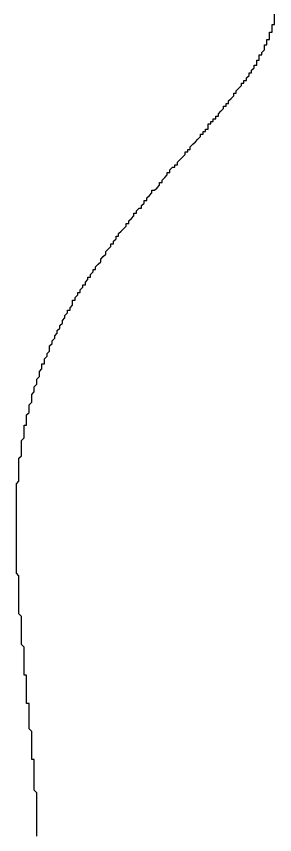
# Model space of a CAD drawing. Header units: millimetres. Extents: x 111 to 2999, y 81 to 1941.
# Drawn here: x 992.16 to 993.17, y 615.438 to 618.644 of the extents above; entities that cross this region are included whole.
import ezdxf

# ---------------------------------------------------------------- set-up
doc = ezdxf.new("R2010")
doc.units = ezdxf.units.MM

msp = doc.modelspace()

# ---------------------------------------------------------------- linework, layer by layer
msp.add_polyline3d([(992.2402, 615.4326, 0), (992.2402, 615.4426, 0), (992.2402, 615.4426, 0), (992.2402, 615.4526, 0), (992.2402, 615.4526, 0), (992.2402, 615.4626, 0), (992.2402, 615.4626, 0), (992.2402, 615.4726, 0), (992.2402, 615.4726, 0), (992.2402, 615.4826, 0), (992.2402, 615.4826, 0), (992.2402, 615.4926, 0), (992.2402, 615.4926, 0), (992.2402, 615.5026, 0), (992.2402, 615.5026, 0), (992.2402, 615.5126, 0), (992.2402, 615.5126, 0), (992.2402, 615.5226, 0), (992.2402, 615.5226, 0), (992.2402, 615.5326, 0), (992.2402, 615.5326, 0), (992.2402, 615.5426, 0), (992.2402, 615.5426, 0), (992.2402, 615.5526, 0), (992.2402, 615.5626, 0), (992.2402, 615.5626, 0), (992.2402, 615.5726, 0), (992.2402, 615.5726, 0), (992.2402, 615.5826, 0), (992.2402, 615.5826, 0), (992.2402, 615.5926, 0), (992.2402, 615.6026, 0), (992.2402, 615.6026, 0), (992.2302, 615.6126, 0), (992.2302, 615.6126, 0), (992.2302, 615.6226, 0), (992.2302, 615.6326, 0), (992.2302, 615.6326, 0), (992.2302, 615.6426, 0), (992.2302, 615.6426, 0), (992.2302, 615.6526, 0), (992.2302, 615.6626, 0), (992.2302, 615.6626, 0), (992.2302, 615.6726, 0), (992.2302, 615.6826, 0), (992.2302, 615.6826, 0), (992.2302, 615.6926, 0), (992.2302, 615.6926, 0), (992.2302, 615.7026, 0), (992.2302, 615.7126, 0), (992.2302, 615.7126, 0), (992.2302, 615.7226, 0), (992.2302, 615.7326, 0), (992.2202, 615.7326, 0), (992.2202, 615.7426, 0), (992.2202, 615.7526, 0), (992.2202, 615.7526, 0), (992.2202, 615.7626, 0), (992.2202, 615.7726, 0), (992.2202, 615.7726, 0), (992.2202, 615.7826, 0), (992.2202, 615.7926, 0), (992.2202, 615.7926, 0), (992.2202, 615.8026, 0), (992.2202, 615.8126, 0), (992.2202, 615.8126, 0), (992.2202, 615.8226, 0), (992.2202, 615.8326, 0), (992.2202, 615.8326, 0), (992.2202, 615.8426, 0), (992.2102, 615.8526, 0), (992.2102, 615.8626, 0), (992.2102, 615.8626, 0), (992.2102, 615.8726, 0), (992.2102, 615.8826, 0), (992.2102, 615.8826, 0), (992.2102, 615.8926, 0), (992.2102, 615.9026, 0), (992.2102, 615.9026, 0), (992.2102, 615.9126, 0), (992.2102, 615.9226, 0), (992.2102, 615.9326, 0), (992.2102, 615.9326, 0), (992.2102, 615.9426, 0), (992.2102, 615.9526, 0), (992.2002, 615.9526, 0), (992.2002, 615.9626, 0), (992.2002, 615.9726, 0), (992.2002, 615.9826, 0), (992.2002, 615.9826, 0), (992.2002, 615.9926, 0), (992.2002, 616.0026, 0), (992.2002, 616.0126, 0), (992.2002, 616.0126, 0), (992.2002, 616.0226, 0), (992.2002, 616.0326, 0), (992.2002, 616.0326, 0), (992.2002, 616.0426, 0), (992.2002, 616.0526, 0), (992.2002, 616.0626, 0), (992.1902, 616.0626, 0), (992.1902, 616.0726, 0), (992.1902, 616.0826, 0), (992.1902, 616.0926, 0), (992.1902, 616.0926, 0), (992.1902, 616.1026, 0), (992.1902, 616.1126, 0), (992.1902, 616.1226, 0), (992.1902, 616.1226, 0), (992.1902, 616.1326, 0), (992.1902, 616.1426, 0), (992.1902, 616.1426, 0), (992.1902, 616.1526, 0), (992.1902, 616.1626, 0), (992.1902, 616.1726, 0), (992.1902, 616.1726, 0), (992.1802, 616.1826, 0), (992.1802, 616.1926, 0), (992.1802, 616.2026, 0), (992.1802, 616.2026, 0), (992.1802, 616.2126, 0), (992.1802, 616.2226, 0), (992.1802, 616.2326, 0), (992.1802, 616.2326, 0), (992.1802, 616.2426, 0), (992.1802, 616.2526, 0), (992.1802, 616.2626, 0), (992.1802, 616.2626, 0), (992.1802, 616.2726, 0), (992.1802, 616.2826, 0), (992.1802, 616.2926, 0), (992.1802, 616.2926, 0), (992.1702, 616.3026, 0), (992.1702, 616.3126, 0), (992.1702, 616.3226, 0), (992.1702, 616.3226, 0), (992.1702, 616.3326, 0), (992.1702, 616.3426, 0), (992.1702, 616.3526, 0), (992.1702, 616.3526, 0), (992.1702, 616.3626, 0), (992.1702, 616.3726, 0), (992.1702, 616.3726, 0), (992.1702, 616.3826, 0), (992.1702, 616.3926, 0), (992.1702, 616.4026, 0), (992.1702, 616.4026, 0), (992.1702, 616.4126, 0), (992.1702, 616.4226, 0), (992.1702, 616.4326, 0), (992.1702, 616.4326, 0), (992.1702, 616.4426, 0), (992.1702, 616.4526, 0), (992.1602, 616.4626, 0), (992.1602, 616.4626, 0), (992.1602, 616.4726, 0), (992.1602, 616.4826, 0), (992.1602, 616.4926, 0), (992.1602, 616.4926, 0), (992.1602, 616.5026, 0), (992.1602, 616.5126, 0), (992.1602, 616.5226, 0), (992.1602, 616.5226, 0), (992.1602, 616.5326, 0), (992.1602, 616.5426, 0), (992.1602, 616.5526, 0), (992.1602, 616.5526, 0), (992.1602, 616.5626, 0), (992.1602, 616.5726, 0), (992.1602, 616.5726, 0), (992.1602, 616.5826, 0), (992.1602, 616.5926, 0), (992.1602, 616.6026, 0), (992.1602, 616.6026, 0), (992.1602, 616.6126, 0), (992.1602, 616.6226, 0), (992.1602, 616.6326, 0), (992.1602, 616.6326, 0), (992.1602, 616.6426, 0), (992.1602, 616.6526, 0), (992.1602, 616.6626, 0), (992.1602, 616.6626, 0), (992.1602, 616.6726, 0), (992.1602, 616.6826, 0), (992.1602, 616.6926, 0), (992.1602, 616.6926, 0), (992.1602, 616.7026, 0), (992.1602, 616.7126, 0), (992.1602, 616.7226, 0), (992.1602, 616.7226, 0), (992.1602, 616.7326, 0), (992.1602, 616.7426, 0), (992.1602, 616.7526, 0), (992.1602, 616.7526, 0), (992.1602, 616.7626, 0), (992.1602, 616.7726, 0), (992.1602, 616.7826, 0), (992.1602, 616.7826, 0), (992.1602, 616.7926, 0), (992.1602, 616.8026, 0), (992.1602, 616.8126, 0), (992.1602, 616.8126, 0), (992.1702, 616.8226, 0), (992.1702, 616.8326, 0), (992.1702, 616.8426, 0), (992.1702, 616.8426, 0), (992.1702, 616.8526, 0), (992.1702, 616.8626, 0), (992.1702, 616.8726, 0), (992.1702, 616.8726, 0), (992.1702, 616.8826, 0), (992.1702, 616.8926, 0), (992.1702, 616.9026, 0), (992.1702, 616.9126, 0), (992.1702, 616.9126, 0), (992.1802, 616.9226, 0), (992.1802, 616.9326, 0), (992.1802, 616.9426, 0), (992.1802, 616.9426, 0), (992.1802, 616.9526, 0), (992.1802, 616.9626, 0), (992.1802, 616.9726, 0), (992.1802, 616.9726, 0), (992.1802, 616.9826, 0), (992.1902, 616.9926, 0), (992.1902, 617.0026, 0), (992.1902, 617.0026, 0), (992.1902, 617.0126, 0), (992.1902, 617.0226, 0), (992.1902, 617.0326, 0), (992.1902, 617.0426, 0), (992.2002, 617.0426, 0), (992.2002, 617.0526, 0), (992.2002, 617.0626, 0), (992.2002, 617.0726, 0), (992.2002, 617.0726, 0), (992.2002, 617.0826, 0), (992.2102, 617.0926, 0), (992.2102, 617.1026, 0), (992.2102, 617.1126, 0), (992.2102, 617.1126, 0), (992.2102, 617.1226, 0), (992.2202, 617.1326, 0), (992.2202, 617.1426, 0), (992.2202, 617.1426, 0), (992.2202, 617.1526, 0), (992.2202, 617.1626, 0), (992.2302, 617.1726, 0), (992.2302, 617.1826, 0), (992.2302, 617.1826, 0), (992.2302, 617.1926, 0), (992.2402, 617.2026, 0), (992.2402, 617.2126, 0), (992.2402, 617.2126, 0), (992.2402, 617.2226, 0), (992.2502, 617.2326, 0), (992.2502, 617.2426, 0), (992.2502, 617.2526, 0), (992.2502, 617.2526, 0), (992.2602, 617.2626, 0), (992.2602, 617.2726, 0), (992.2602, 617.2826, 0), (992.2702, 617.2826, 0), (992.2702, 617.2926, 0), (992.2702, 617.3026, 0), (992.2802, 617.3126, 0), (992.2802, 617.3226, 0), (992.2802, 617.3226, 0), (992.2902, 617.3326, 0), (992.2902, 617.3426, 0), (992.2902, 617.3526, 0), (992.3002, 617.3626, 0), (992.3002, 617.3626, 0), (992.3002, 617.3726, 0), (992.3102, 617.3826, 0), (992.3102, 617.3926, 0), (992.3102, 617.3926, 0), (992.3202, 617.4026, 0), (992.3202, 617.4126, 0), (992.3302, 617.4226, 0), (992.3302, 617.4326, 0), (992.3302, 617.4326, 0), (992.3402, 617.4426, 0), (992.3402, 617.4526, 0), (992.3502, 617.4626, 0), (992.3502, 617.4626, 0), (992.3502, 617.4726, 0), (992.3602, 617.4826, 0), (992.3602, 617.4926, 0), (992.3702, 617.4926, 0), (992.3702, 617.5026, 0), (992.3802, 617.5126, 0), (992.3802, 617.5226, 0), (992.3802, 617.5326, 0), (992.3902, 617.5326, 0), (992.3902, 617.5426, 0), (992.4002, 617.5526, 0), (992.4002, 617.5626, 0), (992.4102, 617.5626, 0), (992.4102, 617.5726, 0), (992.4202, 617.5826, 0), (992.4202, 617.5926, 0), (992.4302, 617.5926, 0), (992.4302, 617.6026, 0), (992.4402, 617.6126, 0), (992.4402, 617.6226, 0), (992.4502, 617.6226, 0), (992.4502, 617.6326, 0), (992.4602, 617.6426, 0), (992.4602, 617.6526, 0), (992.4702, 617.6526, 0), (992.4702, 617.6626, 0), (992.4802, 617.6726, 0), (992.4802, 617.6726, 0), (992.4902, 617.6826, 0), (992.4902, 617.6926, 0), (992.5002, 617.7026, 0), (992.5002, 617.7026, 0), (992.5102, 617.7126, 0), (992.5102, 617.7226, 0), (992.5202, 617.7326, 0), (992.5202, 617.7326, 0), (992.5302, 617.7426, 0), (992.5302, 617.7526, 0), (992.5402, 617.7526, 0), (992.5402, 617.7626, 0), (992.5502, 617.7726, 0), (992.5502, 617.7826, 0), (992.5602, 617.7826, 0), (992.5602, 617.7926, 0), (992.5702, 617.8026, 0), (992.5702, 617.8026, 0), (992.5802, 617.8126, 0), (992.5902, 617.8226, 0), (992.5902, 617.8326, 0), (992.6002, 617.8326, 0), (992.6002, 617.8426, 0), (992.6102, 617.8526, 0), (992.6102, 617.8526, 0), (992.6202, 617.8626, 0), (992.6202, 617.8726, 0), (992.6302, 617.8726, 0), (992.6302, 617.8826, 0), (992.6402, 617.8926, 0), (992.6502, 617.8926, 0), (992.6502, 617.9026, 0), (992.6602, 617.9126, 0), (992.6602, 617.9226, 0), (992.6702, 617.9226, 0), (992.6702, 617.9326, 0), (992.6802, 617.9426, 0), (992.6802, 617.9426, 0), (992.6902, 617.9526, 0), (992.6902, 617.9626, 0), (992.7002, 617.9626, 0), (992.7102, 617.9726, 0), (992.7102, 617.9726, 0), (992.7202, 617.9826, 0), (992.7202, 617.9926, 0), (992.7302, 617.9926, 0), (992.7302, 618.0026, 0), (992.7402, 618.0126, 0), (992.7402, 618.0126, 0), (992.7502, 618.0226, 0), (992.7502, 618.0326, 0), (992.7602, 618.0326, 0), (992.7602, 618.0426, 0), (992.7702, 618.0526, 0), (992.7802, 618.0526, 0), (992.7802, 618.0626, 0), (992.7902, 618.0626, 0), (992.7902, 618.0726, 0), (992.8002, 618.0826, 0), (992.8002, 618.0826, 0), (992.8102, 618.0926, 0), (992.8102, 618.0926, 0), (992.8202, 618.1026, 0), (992.8202, 618.1126, 0), (992.8302, 618.1126, 0), (992.8302, 618.1226, 0), (992.8402, 618.1226, 0), (992.8402, 618.1326, 0), (992.8502, 618.1426, 0), (992.8502, 618.1426, 0), (992.8602, 618.1526, 0), (992.8602, 618.1526, 0), (992.8702, 618.1626, 0), (992.8702, 618.1626, 0), (992.8802, 618.1726, 0), (992.8802, 618.1826, 0), (992.8902, 618.1826, 0), (992.8902, 618.1926, 0), (992.9002, 618.1926, 0), (992.9002, 618.2026, 0), (992.9102, 618.2026, 0), (992.9102, 618.2126, 0), (992.9102, 618.2226, 0), (992.9202, 618.2226, 0), (992.9202, 618.2326, 0), (992.9302, 618.2326, 0), (992.9302, 618.2426, 0), (992.9402, 618.2426, 0), (992.9402, 618.2526, 0), (992.9502, 618.2526, 0), (992.9502, 618.2626, 0), (992.9502, 618.2626, 0), (992.9602, 618.2726, 0), (992.9602, 618.2726, 0), (992.9702, 618.2826, 0), (992.9702, 618.2826, 0), (992.9702, 618.2926, 0), (992.9802, 618.2926, 0), (992.9802, 618.3026, 0), (992.9902, 618.3026, 0), (992.9902, 618.3126, 0), (992.9902, 618.3126, 0), (993.0002, 618.3226, 0), (993.0002, 618.3226, 0), (993.0002, 618.3226, 0), (993.0102, 618.3326, 0), (993.0102, 618.3326, 0), (993.0102, 618.3426, 0), (993.0202, 618.3426, 0), (993.0202, 618.3526, 0), (993.0202, 618.3526, 0), (993.0302, 618.3626, 0), (993.0302, 618.3626, 0), (993.0302, 618.3626, 0), (993.0402, 618.3726, 0), (993.0402, 618.3726, 0), (993.0402, 618.3826, 0), (993.0502, 618.3826, 0), (993.0502, 618.3826, 0), (993.0502, 618.3926, 0), (993.0602, 618.3926, 0), (993.0602, 618.4026, 0), (993.0602, 618.4026, 0), (993.0602, 618.4026, 0), (993.0702, 618.4126, 0), (993.0702, 618.4126, 0), (993.0702, 618.4126, 0), (993.0702, 618.4226, 0), (993.0802, 618.4226, 0), (993.0802, 618.4326, 0), (993.0802, 618.4326, 0), (993.0802, 618.4326, 0), (993.0902, 618.4426, 0), (993.0902, 618.4426, 0), (993.0902, 618.4426, 0), (993.0902, 618.4526, 0), (993.0902, 618.4526, 0), (993.1002, 618.4526, 0), (993.1002, 618.4626, 0), (993.1002, 618.4626, 0), (993.1002, 618.4626, 0), (993.1002, 618.4726, 0), (993.1102, 618.4726, 0), (993.1102, 618.4726, 0), (993.1102, 618.4826, 0), (993.1102, 618.4826, 0), (993.1102, 618.4826, 0), (993.1102, 618.4926, 0), (993.1202, 618.4926, 0), (993.1202, 618.4926, 0), (993.1202, 618.5026, 0), (993.1202, 618.5026, 0), (993.1202, 618.5026, 0), (993.1202, 618.5026, 0), (993.1302, 618.5126, 0), (993.1302, 618.5126, 0), (993.1302, 618.5126, 0), (993.1302, 618.5226, 0), (993.1302, 618.5226, 0), (993.1302, 618.5226, 0), (993.1302, 618.5326, 0), (993.1402, 618.5326, 0), (993.1402, 618.5326, 0), (993.1402, 618.5326, 0), (993.1402, 618.5426, 0), (993.1402, 618.5426, 0), (993.1402, 618.5426, 0), (993.1402, 618.5526, 0), (993.1402, 618.5526, 0), (993.1502, 618.5526, 0), (993.1502, 618.5526, 0), (993.1502, 618.5626, 0), (993.1502, 618.5626, 0), (993.1502, 618.5626, 0), (993.1502, 618.5726, 0), (993.1502, 618.5726, 0), (993.1502, 618.5726, 0), (993.1502, 618.5826, 0), (993.1602, 618.5826, 0), (993.1602, 618.5826, 0), (993.1602, 618.5826, 0), (993.1602, 618.5926, 0), (993.1602, 618.5926, 0), (993.1602, 618.5926, 0), (993.1602, 618.6026, 0), (993.1602, 618.6026, 0), (993.1602, 618.6026, 0), (993.1602, 618.6126, 0), (993.1602, 618.6126, 0), (993.1702, 618.6126, 0), (993.1702, 618.6226, 0), (993.1702, 618.6226, 0), (993.1702, 618.6226, 0), (993.1702, 618.6326, 0), (993.1702, 618.6326, 0), (993.1702, 618.6326, 0), (993.1702, 618.6426, 0), (993.1702, 618.6426, 0), (993.1702, 618.6426, 0), (993.1702, 618.6526, 0)])

doc.saveas('drawing.dxf')
